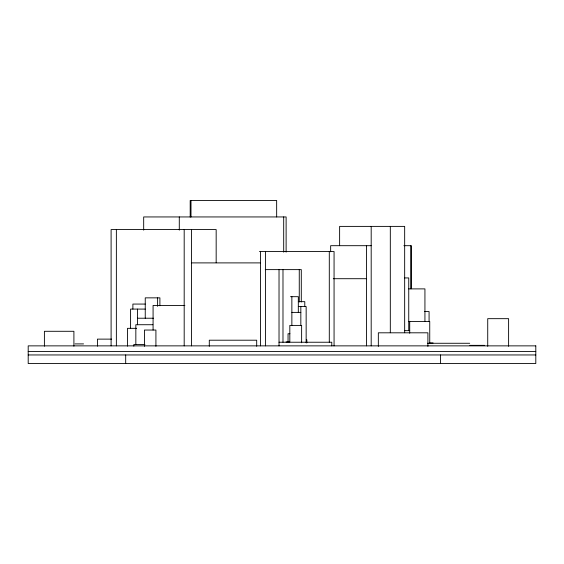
<?xml version="1.0" encoding="UTF-8"?>
<svg xmlns="http://www.w3.org/2000/svg" width="564" height="564" viewBox="0 0 564 564"><rect width="100%" height="100%" fill="white"/><g stroke="black" fill="none" stroke-linecap="round" stroke-linejoin="round"><path stroke-width="0.85" d="M371.19 245.692L330.652 245.692L330.652 251.777M403.873 245.692L411.431 245.692L411.431 288.754M259.461 251.544L334.064 251.544L334.064 345.866M191.492 262.894L260.469 262.894M265.242 269.62L301.296 269.62L301.296 301.994M404.663 277.932L408.745 277.932L408.745 330.659M333.261 278.708L366.579 278.708M408.745 288.888L424.932 288.888L424.932 321.459M290.495 296.685L298.321 296.685L298.321 312.393M298.321 301.655L304.786 301.655L304.786 306.555M145.244 304.067L132.885 304.067L132.885 309.086M184.886 305.441L153.077 305.441L153.077 330.046M298.321 306.555L306.153 306.555L306.153 342.785M145.244 309.086L130.587 309.086L130.587 328.34M424.389 311.561L429.077 311.561L429.077 321.459M291.863 312.393L300.831 312.393M137.482 318.223L153.486 318.223M408.745 321.459L429.74 321.459L429.74 343.476M152.851 324.723L135.839 324.723L135.839 344.505M136.615 328.34L127.464 328.34L127.464 346.155M404.663 330.659L409.711 330.659M289.931 333.74L288.049 333.74L288.049 341.925M111.644 339.126L97.424 339.126L97.424 346.169M306.301 339.796L306.83 339.796L306.83 342.94M286.054 341.925L289.818 341.925L289.818 325.414L301.627 325.414L301.627 342.771M279.025 342.235L331.773 342.235L331.773 345.866M429.874 342.961L433.081 342.961M427.42 343.272L469.706 343.272M75.019 343.906L83.55 343.906M144.948 344.505L133.823 344.505L133.823 346.169M469.826 345.351L484.568 345.351M28.2 351.457L535.8 351.457M28.2 354.953L535.8 354.953M508.608 346.282L508.608 318.667L487.726 318.667L487.726 346.282M440.512 354.953L440.512 363.533M427.9 346.374L427.9 332.809L378.338 332.809L378.338 346.374M410.691 245.692L410.691 288.768M409.711 321.459L409.711 333.239M404.663 332.725L404.663 226.39L339.62 226.39L339.62 245.692M390.316 226.39L390.316 332.725M371.19 226.39L371.19 345.866M366.579 245.692L366.579 345.866M329.298 251.544L329.298 342.235M300.831 306.555L300.831 325.414M299.265 269.62L299.265 301.994M291.863 296.685L291.863 325.414M286.117 252.164L286.117 216.943L143.679 216.943L143.679 230.14M283.692 216.943L283.692 252.164M282.987 269.62L282.987 342.235M279.025 269.62L279.025 345.866M276.663 216.943L276.649 200.467L190.195 200.467L190.195 217.105M265.517 251.544L265.517 345.866M260.469 251.544L260.469 345.866M256.69 346.268L256.69 340.205L209.293 340.205L209.293 346.268M216.167 262.746L216.167 229.576L111.101 229.576L111.101 345.866M191.492 229.576L191.492 345.866M190.999 200.467L190.999 216.943M184.188 229.576L184.188 345.866M179.289 216.943L179.289 230.14M159.901 305.766L159.901 297.855L145.244 297.855L145.244 318.223M157.603 297.855L157.603 306.337M155.918 346.317L155.918 330.039L144.426 330.039L144.426 346.317M137.482 309.086L137.482 324.723M125.687 354.953L125.687 363.533M116.367 229.576L116.367 345.866M73.905 346.197L73.905 331.294L44.401 331.294L44.401 346.197M535.8 345.866L28.2 345.866L28.2 363.533L535.8 363.533L535.8 345.866"/></g></svg>
